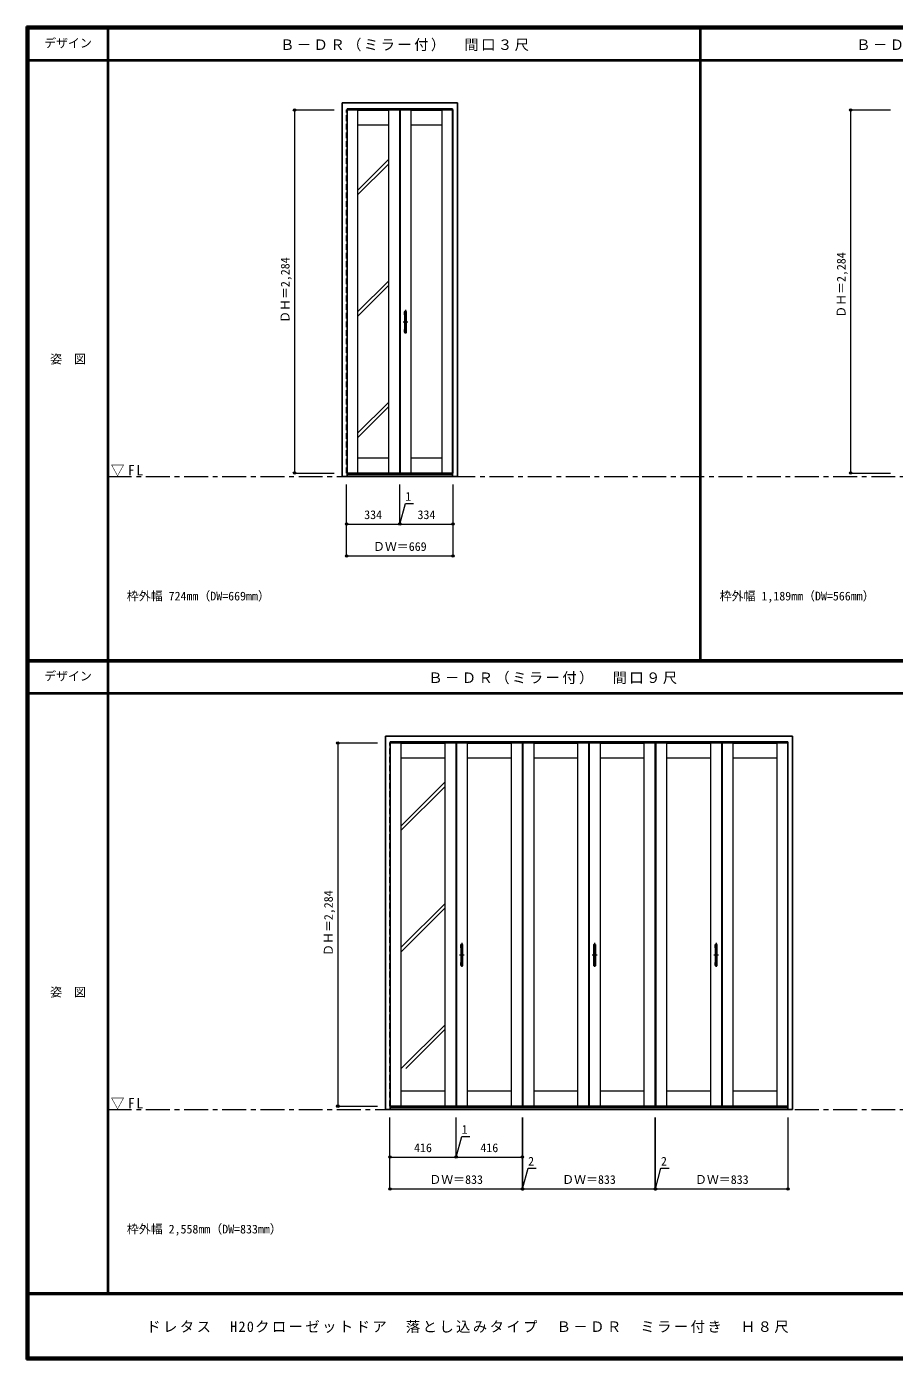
# Model space of a CAD drawing. Units: millimetres, scale not verified. Extents: x -6000 to 5700, y -4307 to 4175.
# Drawn here: x -6000 to -546, y -4205 to 4175 of the extents above; entities that cross this region are included whole.
import ezdxf
from ezdxf.enums import TextEntityAlignment as Align

# ---------------------------------------------------------------- set-up
doc = ezdxf.new("R2010")
doc.units = ezdxf.units.MM
doc.header["$LTSCALE"] = 30
doc.header["$PDMODE"] = 32
doc.header["$PDSIZE"] = 15
doc.linetypes.add('CHAIN1', pattern=[8, 5, -1, 1, -1])
doc.linetypes.add('DASHED1', pattern=[1.8, 1.2, -0.6])
for name, color, linetype, lineweight in [('0-1_通り芯', 4, 'CHAIN1', 9), ('0-2_扉', 3, 'Continuous', 25), ('0-3_仕上げ', 7, 'Continuous', 18), ('0-4_枠', 3, 'Continuous', 25), ('0-7_取手', 7, 'Continuous', 18), ('0-B_寸法', 7, 'Continuous', 9), ('0-C_ハッチ', 4, 'Continuous', 9), ('F-1_枠', 6, 'Continuous', 40)]:
    doc.layers.add(name, color=color, linetype=linetype, lineweight=lineweight)
doc.layers.add('0-A_文字', color=7, linetype='Continuous')
doc.layers.add('F-A_文字', color=7, linetype='Continuous')
doc.styles.add('ＭＳ ゴシック', font='')
doc.styles.get('ＭＳ ゴシック').set_extended_font_data('MS Gothic')

msp = doc.modelspace()

# ---------------------------------------------------------------- linework, layer by layer
at = {"layer": '0-1_通り芯'}
for p, q in [((-3618.67, 2394.5), (-3618.67, 2240.5)), ((-3603.67, 2317.5), (-3633.67, 2317.5)), ((-3264.5, -1586), (-3264.5, -1740)), ((-2429.5, -1586), (-2429.5, -1740)), ((-1665.5, -1586), (-1665.5, -1740)), ((-3249.5, -1663), (-3279.5, -1663)), ((-2414.5, -1663), (-2444.5, -1663)), ((-1650.5, -1663), (-1680.5, -1663))]:
    msp.add_line(p, q, dxfattribs=at)
at = {"layer": '0-1_通り芯', "color": 7, "lineweight": 18}
for p, q in [((-5490, 1347), (5700, 1347)), ((-5490, -2633.5), (5700, -2633.5))]:
    msp.add_line(p, q, dxfattribs=at)
at = {"layer": '0-2_扉', "color": 4, "linetype": 'DASHED1', "lineweight": 9}
for p, q in [((-3988.67, 1367.5), (-3988.67, 3651.5)), ((-3986.17, 3651.5), (-3988.67, 3651.5)), ((-3322.17, 3651.5), (-3319.67, 3651.5)), ((-3319.67, 1367.5), (-3319.67, 3651.5)), ((-3986.17, 1367.5), (-3988.67, 1367.5)), ((-3322.17, 1367.5), (-3319.67, 1367.5)), ((-3716.5, -2613), (-3716.5, -329)), ((-3714, -329), (-3716.5, -329)), ((-1216, -329), (-1213.5, -329)), ((-1213.5, -2613), (-1213.5, -329)), ((-3714, -2613), (-3716.5, -2613)), ((-1216, -2613), (-1213.5, -2613))]:
    msp.add_line(p, q, dxfattribs=at)
at = {"layer": '0-2_扉'}
for p, q in [((-3986.17, 3651.5), (-3654.67, 3651.5)), ((-3654.67, 1367.5), (-3654.67, 3651.5)), ((-3653.67, 3651.5), (-3322.17, 3651.5)), ((-3653.67, 1367.5), (-3653.67, 3651.5)), ((-3986.17, 1367.5), (-3654.67, 1367.5)), ((-3653.67, 1367.5), (-3322.17, 1367.5)), ((-3714, -329), (-3300.5, -329)), ((-3300.5, -329), (-3300.5, -2613)), ((-3299.5, -329), (-3299.5, -2613)), ((-2881.5, -329), (-2465.5, -329)), ((-2881.5, -329), (-2881.5, -2613)), ((-2465.5, -329), (-2465.5, -2613)), ((-2464.5, -329), (-2048.5, -329)), ((-2464.5, -329), (-2464.5, -2613)), ((-2048.5, -329), (-2048.5, -2613)), ((-2046.5, -329), (-1630.5, -329)), ((-2046.5, -329), (-2046.5, -2613)), ((-1630.5, -329), (-1630.5, -2613)), ((-1629.5, -329), (-1629.5, -2613)), ((-1629.5, -329), (-1216, -329)), ((-3714, -2613), (-3300.5, -2613)), ((-3299.5, -2613), (-2883.5, -2613)), ((-2881.5, -2613), (-2465.5, -2613)), ((-2464.5, -2613), (-2048.5, -2613)), ((-2046.5, -2613), (-1630.5, -2613)), ((-1629.5, -2613), (-1216, -2613))]:
    msp.add_line(p, q, dxfattribs=at)
msp.add_lwpolyline([(-3299.5, -329), (-2883.5, -329), (-2883.5, -2613)], dxfattribs=at)
at = {"layer": '0-3_仕上げ', "linetype": 'DASHED1'}
for p, q in [((-3987.25, 3651.5), (-3987.25, 1367.5)), ((-3321.08, 3651.5), (-3321.08, 1367.5)), ((-3715.09, -329), (-3715.09, -2613)), ((-1214.91, -329), (-1214.91, -2613))]:
    msp.add_line(p, q, dxfattribs=at)
at = {"layer": '0-3_仕上げ'}
for p, q in [((-3919.67, 3651.5), (-3919.67, 1367.5)), ((-3919.67, 3650.09), (-3723.67, 3650.09)), ((-3723.67, 1367.5), (-3723.67, 3651.5)), ((-3656.08, 3651.5), (-3656.08, 1367.5)), ((-3652.25, 3651.5), (-3652.25, 1367.5)), ((-3584.67, 3651.5), (-3584.67, 1367.5)), ((-3584.67, 3650.09), (-3388.67, 3650.09)), ((-3388.67, 1367.5), (-3388.67, 3651.5)), ((-3723.67, 3555.5), (-3919.67, 3555.5)), ((-3388.67, 3555.5), (-3584.67, 3555.5)), ((-3919.67, 1463.5), (-3723.67, 1463.5)), ((-3584.67, 1463.5), (-3388.67, 1463.5)), ((-3919.67, 1368.91), (-3723.67, 1368.91)), ((-3584.67, 1368.91), (-3388.67, 1368.91)), ((-3647.5, -329), (-3647.5, -2613)), ((-3647.5, -330.41), (-3369.5, -330.41)), ((-3369.5, -2613), (-3369.5, -329)), ((-3301.91, -329), (-3301.91, -2613)), ((-3298.09, -329), (-3298.09, -2613)), ((-3230.5, -329), (-3230.5, -2613)), ((-3230.5, -330.41), (-2952.5, -330.41)), ((-2952.5, -2613), (-2952.5, -329)), ((-2884.91, -329), (-2884.91, -2613)), ((-2880.09, -329), (-2880.09, -2613)), ((-2812.5, -329), (-2812.5, -2613)), ((-2812.5, -330.41), (-2534.5, -330.41)), ((-2534.5, -2613), (-2534.5, -329)), ((-2466.91, -329), (-2466.91, -2613)), ((-2463.09, -329), (-2463.09, -2613)), ((-2395.5, -329), (-2395.5, -2613)), ((-2395.5, -330.41), (-2117.5, -330.41)), ((-2117.5, -2613), (-2117.5, -329)), ((-2049.91, -329), (-2049.91, -2613)), ((-2045.09, -329), (-2045.09, -2613)), ((-1977.5, -329), (-1977.5, -2613)), ((-1977.5, -330.41), (-1699.5, -330.41)), ((-1699.5, -2613), (-1699.5, -329)), ((-1631.91, -329), (-1631.91, -2613)), ((-1628.09, -329), (-1628.09, -2613)), ((-1560.5, -329), (-1560.5, -2613)), ((-1560.5, -330.41), (-1282.5, -330.41)), ((-1282.5, -2613), (-1282.5, -329)), ((-3369.5, -425), (-3647.5, -425)), ((-2952.5, -425), (-3230.5, -425)), ((-2534.5, -425), (-2812.5, -425)), ((-2117.5, -425), (-2395.5, -425)), ((-1699.5, -425), (-1977.5, -425)), ((-1282.5, -425), (-1560.5, -425)), ((-3647.5, -2517), (-3369.5, -2517)), ((-3230.5, -2517), (-2952.5, -2517)), ((-2812.5, -2517), (-2534.5, -2517)), ((-2395.5, -2517), (-2117.5, -2517)), ((-1977.5, -2517), (-1699.5, -2517)), ((-1560.5, -2517), (-1282.5, -2517)), ((-3647.5, -2611.59), (-3369.5, -2611.59)), ((-3230.5, -2611.59), (-2952.5, -2611.59)), ((-2812.5, -2611.59), (-2534.5, -2611.59)), ((-2395.5, -2611.59), (-2117.5, -2611.59)), ((-1977.5, -2611.59), (-1699.5, -2611.59)), ((-1560.5, -2611.59), (-1282.5, -2611.59))]:
    msp.add_line(p, q, dxfattribs=at)
at = {"layer": '0-4_枠'}
for p, q in [((-4016.17, 1347), (-4016.17, 3695)), ((-4016.17, 3695), (-3292.17, 3695)), ((-3292.17, 1347), (-3292.17, 3695)), ((-3986.17, 1347), (-3986.17, 3659)), ((-3986.17, 3659), (-3322.17, 3659)), ((-3322.17, 1347), (-3322.17, 3659)), ((-4016.17, 1347), (-3292.17, 1347)), ((-3986.17, 1359), (-3322.17, 1359)), ((-3744, -2633.5), (-3744, -285.5)), ((-3744, -285.5), (-1186, -285.5)), ((-3714, -2633.5), (-3714, -321.5)), ((-3714, -321.5), (-1216, -321.5)), ((-1216, -2633.5), (-1216, -321.5)), ((-1186, -2633.5), (-1186, -285.5)), ((-3744, -2633.5), (-1186, -2633.5)), ((-3714, -2621.5), (-1216, -2621.5))]:
    msp.add_line(p, q, dxfattribs=at)
at = {"layer": '0-7_取手'}
for p, q in [((-3624.67, 2363.5), (-3624.67, 2381.5)), ((-3612.67, 2363.5), (-3612.67, 2381.5)), ((-3624.67, 2253.5), (-3624.67, 2271.5)), ((-3612.67, 2253.5), (-3612.67, 2271.5)), ((-3270.5, -1617), (-3270.5, -1599)), ((-3258.5, -1617), (-3258.5, -1599)), ((-2435.5, -1617), (-2435.5, -1599)), ((-2423.5, -1617), (-2423.5, -1599)), ((-1671.5, -1617), (-1671.5, -1599)), ((-1659.5, -1617), (-1659.5, -1599)), ((-3270.5, -1727), (-3270.5, -1709)), ((-3258.5, -1727), (-3258.5, -1709)), ((-2435.5, -1727), (-2435.5, -1709)), ((-2423.5, -1727), (-2423.5, -1709)), ((-1671.5, -1727), (-1671.5, -1709)), ((-1659.5, -1727), (-1659.5, -1709))]:
    msp.add_line(p, q, dxfattribs=at)
at = {"layer": '0-7_取手', "color": 3, "lineweight": 25}
for p, q in [((-3623.67, 2251.5), (-3623.67, 2383.5)), ((-3614.67, 2384.5), (-3622.67, 2384.5)), ((-3613.67, 2251.5), (-3613.67, 2383.5)), ((-3622.67, 2250.5), (-3614.67, 2250.5)), ((-3269.5, -1729), (-3269.5, -1597)), ((-3260.5, -1596), (-3268.5, -1596)), ((-3259.5, -1729), (-3259.5, -1597)), ((-2434.5, -1729), (-2434.5, -1597)), ((-2425.5, -1596), (-2433.5, -1596)), ((-2424.5, -1729), (-2424.5, -1597)), ((-1670.5, -1729), (-1670.5, -1597)), ((-1661.5, -1596), (-1669.5, -1596)), ((-1660.5, -1729), (-1660.5, -1597)), ((-3268.5, -1730), (-3260.5, -1730)), ((-2433.5, -1730), (-2425.5, -1730)), ((-1669.5, -1730), (-1661.5, -1730))]:
    msp.add_line(p, q, dxfattribs=at)
at = {"layer": '0-7_取手'}
for centre, start, end in [((-3623.67, 2381.5), 90, 180), ((-3623.67, 2363.5), 180, 270), ((-3613.67, 2381.5), 0, 90), ((-3613.67, 2363.5), 270, 0), ((-3623.67, 2271.5), 90, 180), ((-3613.67, 2271.5), 0, 90), ((-3623.67, 2253.5), 180, 270), ((-3613.67, 2253.5), 270, 0), ((-3269.5, -1599), 90, 180), ((-3269.5, -1617), 180, 270), ((-3259.5, -1599), 0, 90), ((-3259.5, -1617), 270, 0), ((-2434.5, -1599), 90, 180), ((-2434.5, -1617), 180, 270), ((-2424.5, -1599), 0, 90), ((-2424.5, -1617), 270, 0), ((-1670.5, -1599), 90, 180), ((-1670.5, -1617), 180, 270), ((-1660.5, -1599), 0, 90), ((-1660.5, -1617), 270, 0), ((-3269.5, -1709), 90, 180), ((-3269.5, -1727), 180, 270), ((-3259.5, -1709), 0, 90), ((-3259.5, -1727), 270, 0), ((-2434.5, -1709), 90, 180), ((-2434.5, -1727), 180, 270), ((-2424.5, -1709), 0, 90), ((-2424.5, -1727), 270, 0), ((-1670.5, -1709), 90, 180), ((-1670.5, -1727), 180, 270), ((-1660.5, -1709), 0, 90), ((-1660.5, -1727), 270, 0)]:
    msp.add_arc(centre, 1, start, end, dxfattribs=at)
at = {"layer": '0-7_取手', "color": 3, "lineweight": 25}
for centre, start, end in [((-3622.67, 2383.5), 90, 180), ((-3614.67, 2383.5), 0, 90), ((-3622.67, 2251.5), 180, 270), ((-3614.67, 2251.5), 270, 0), ((-3268.5, -1597), 90, 180), ((-3260.5, -1597), 0, 90), ((-2433.5, -1597), 90, 180), ((-2425.5, -1597), 0, 90), ((-1669.5, -1597), 90, 180), ((-1661.5, -1597), 0, 90), ((-3268.5, -1729), 180, 270), ((-3260.5, -1729), 270, 0), ((-2433.5, -1729), 180, 270), ((-2425.5, -1729), 270, 0), ((-1669.5, -1729), 180, 270), ((-1661.5, -1729), 270, 0)]:
    msp.add_arc(centre, 1, start, end, dxfattribs=at)
at = {"layer": '0-B_寸法', "color": 4}
for p, q in [((-4316.17, 3651.5), (-4316.17, 1367.5)), ((-4316.17, 3651.5), (-4066.17, 3651.5)), ((-820.5, 3651.5), (-820.5, 1367.5)), ((-820.5, 3651.5), (-570.5, 3651.5)), ((-4316.17, 1367.5), (-4066.17, 1367.5)), ((-820.5, 1367.5), (-570.5, 1367.5)), ((-3988.67, 847), (-3988.67, 1297)), ((-3653.67, 1047), (-3653.67, 1297)), ((-3319.67, 847), (-3319.67, 1297)), ((-3653.67, 1047), (-3319.67, 1047)), ((-3988.67, 847), (-3319.67, 847)), ((-4044, -329), (-4044, -2613)), ((-4044, -329), (-3794, -329)), ((-4044, -2613), (-3794, -2613)), ((-3716.5, -3133.5), (-3716.5, -2683.5)), ((-2883.5, -3133.5), (-2883.5, -2683.5)), ((-3299.5, -2933.5), (-2883.5, -2933.5)), ((-3716.5, -3133.5), (-2883.5, -3133.5))]:
    msp.add_line(p, q, dxfattribs=at)
for points in [[(-3988.67, 1047), (-3654.67, 1047), (-3653.67, 1047), (-3653.67, 1297)], [(-3654.17, 1047), (-3619.22, 1177.43), (-3568.43, 1177.43)], [(-3716.5, -2933.5), (-3300.5, -2933.5), (-3300.5, -2683.5)], [(-3300.5, -2933.5), (-3299.5, -2933.5), (-3299.5, -2683.5)], [(-2883.5, -3133.5), (-2881.5, -3133.5), (-2881.5, -2683.5)], [(-2881.5, -3133.5), (-2048.5, -3133.5), (-2048.5, -2683.5)], [(-2048.5, -3133.5), (-2046.5, -3133.5), (-2046.5, -2683.5)], [(-2046.5, -3133.5), (-1213.5, -3133.5), (-1213.5, -2683.5)], [(-3300, -2933.5), (-3265.05, -2803.07), (-3214.27, -2803.07)], [(-2882.5, -3133.5), (-2847.55, -3003.07), (-2796.77, -3003.07)], [(-2047.5, -3133.5), (-2012.55, -3003.07), (-1961.77, -3003.07)]]:
    msp.add_lwpolyline(points, dxfattribs=at)
at = {"layer": '0-B_寸法'}
for p in [(-4316.17, 3651.5), (-820.5, 3651.5), (-4316.17, 1367.5), (-820.5, 1367.5), (-3988.67, 1047), (-3654.67, 1047), (-3653.67, 1047), (-3319.67, 1047), (-3988.67, 847), (-3319.67, 847), (-4044, -329), (-4044, -2613), (-3716.5, -2933.5), (-3300.5, -2933.5), (-3299.5, -2933.5), (-2883.5, -2933.5), (-3716.5, -3133.5), (-2883.5, -3133.5), (-2881.5, -3133.5), (-2048.5, -3133.5), (-2046.5, -3133.5), (-1213.5, -3133.5)]:
    msp.add_point(p, dxfattribs=at)
at = {"layer": '0-C_ハッチ'}
for p, q in [((-3723.67, 3341.39), (-3919.67, 3145.39)), ((-3723.67, 3313.11), (-3919.67, 3117.11)), ((-3723.67, 2577.71), (-3919.67, 2381.71)), ((-3723.67, 2549.43), (-3919.67, 2353.43)), ((-3723.67, 1814.43), (-3919.67, 1618.43)), ((-3723.67, 1786.15), (-3919.67, 1590.15)), ((-3369.5, -574.37), (-3647.5, -852.37)), ((-3369.5, -602.65), (-3647.5, -880.65)), ((-3369.5, -1338.04), (-3647.5, -1616.04)), ((-3369.5, -1366.32), (-3647.5, -1644.32)), ((-3369.5, -2101.32), (-3644.86, -2376.68)), ((-3369.5, -2129.61), (-3616.57, -2376.68))]:
    msp.add_line(p, q, dxfattribs=at)
at = {"layer": 'F-1_枠'}
for p, q in [((-6000, 4175), (5700, 4175)), ((-6000, 4175), (-6000, -4205)), ((-6000, 4170), (5700, 4170)), ((-6000, 4165), (5700, 4165)), ((-5995, 4175), (-5995, -4205)), ((-5990, 4175), (-5990, -4205)), ((-5490, 4175), (-5490, -3790)), ((-1763.33, 190.5), (-1763.33, 4175)), ((-6000, 3965), (5700, 3965)), ((-6000, 190.5), (5700, 190.5)), ((-6000, 187.5), (5700, 187.5)), ((-6000, 184.5), (5700, 184.5)), ((-6000, -15.5), (5700, -15.5)), ((5700, -3790), (-6000, -3790)), ((5700, -3795), (-6000, -3795)), ((5700, -4195), (-6000, -4195)), ((5700, -4200), (-6000, -4200)), ((5700, -4205), (-6000, -4205))]:
    msp.add_line(p, q, dxfattribs=at)

# ---------------------------------------------------------------- texts
at = {"layer": '0-A_文字', "style": 'ＭＳ ゴシック'}
for s, p in [('枠外幅 724mm（DW=669mm）', (-5370, 550.5)), ('枠外幅 1,189mm（DW=566mm）', (-1643.33, 550.5)), ('枠外幅 2,558mm（DW=833mm）', (-5370, -3430))]:
    msp.add_text(s, height=54.99, dxfattribs=at).set_placement(p, align=Align.BOTTOM_LEFT)
at = {"layer": '0-A_文字', "char_height": 65.98, "attachment_point": 7, "style": 'ＭＳ ゴシック'}
for s, insert in [('\\T1.17;Ｂ－ＤＲ（ミラー付）\u3000間口３尺', (-4406.67, 4020)), ('\\T1.17;Ｂ－ＤＲ（ミラー付）\u3000間口４．５尺', (-785, 4020)), ('\\T1.26;\\W0.95;▽FL', (-5471.25, 1347)), ('\\T1.17;Ｂ－ＤＲ（ミラー付）\u3000間口９尺', (-3475, 39.5)), ('\\T1.26;\\W0.95;▽FL', (-5471.25, -2633.5))]:
    msp.add_mtext(s, dxfattribs=dict(at, insert=insert))
at = {"layer": '0-B_寸法', "style": 'ＭＳ ゴシック'}
for p in [(-4331.17, 2312.28), (-835.5, 2344.28), (-4059, -1668.22)]:
    msp.add_text('ＤＨ＝2,284', height=54.99, rotation=90, dxfattribs=at).set_placement(p, align=Align.BOTTOM_LEFT)
for s, p in [('1', (-3619.22, 1177.43)), ('334', (-3877.92, 1062)), ('334', (-3542.92, 1062)), ('ＤＷ＝669', (-3822.92, 862)), ('1', (-3265.05, -2803.07)), ('416', (-3564.75, -2918.5)), ('416', (-3147.75, -2918.5)), ('2', (-2847.55, -3003.07)), ('2', (-2012.55, -3003.07)), ('ＤＷ＝833', (-3468.75, -3118.5)), ('ＤＷ＝833', (-2633.75, -3118.5)), ('ＤＷ＝833', (-1798.75, -3118.5))]:
    msp.add_text(s, height=54.99, dxfattribs=at).set_placement(p, align=Align.BOTTOM_LEFT)
at = {"layer": 'F-A_文字', "style": 'ＭＳ ゴシック'}
for s, p in [('デザイン', (-5890, 4027.5)), ('姿\u3000図', (-5852.5, 2040.25)), ('デザイン', (-5890, 47)), ('姿\u3000図', (-5852.5, -1940.25))]:
    msp.add_text(s, height=54.99, dxfattribs=at).set_placement(p, align=Align.BOTTOM_LEFT)
at = {"layer": 'F-A_文字', "insert": (-5247.79, -4040), "char_height": 65.98, "attachment_point": 7, "style": 'ＭＳ ゴシック'}
msp.add_mtext('\\T1.17;ドレタス\u3000H20クローゼットドア\u3000落とし込みタイプ\u3000Ｂ－ＤＲ\u3000ミラー付き\u3000Ｈ８尺', dxfattribs=at)

doc.saveas('drawing.dxf')
